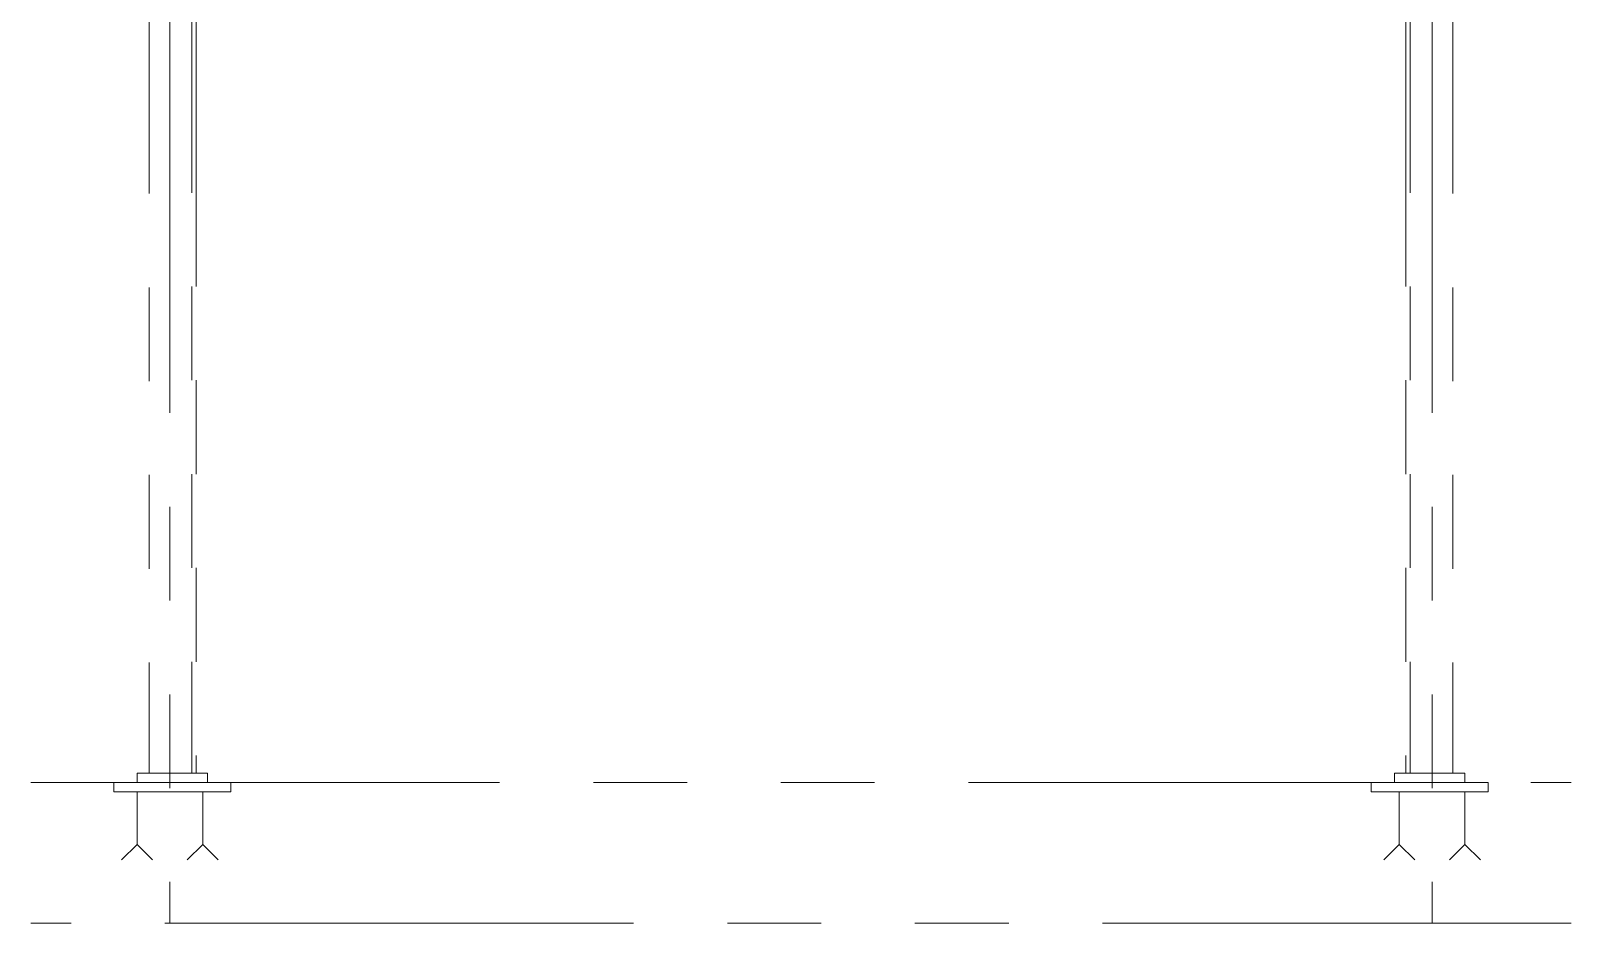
# Model space of a CAD drawing. Header units: inches. Extents: x 0 to 157513, y -28488 to 35640.
# Drawn here: x 79060 to 82346, y 18632 to 20534 of the extents above; entities that cross this region are included whole.
import ezdxf

# ---------------------------------------------------------------- set-up
doc = ezdxf.new("R2010")
doc.units = ezdxf.units.IN
doc.header["$LTSCALE"] = 400
doc.header["$MEASUREMENT"] = 0
doc.linetypes.add('PHANTOM', pattern=[2.5, 1.25, -0.25, 0.25, -0.25, 0.25, -0.25])
doc.layers.add('BF STR', color=8, linetype='PHANTOM', lineweight=5)

# ---------------------------------------------------------------- blocks, each defined once
blk = doc.blocks.new('convcs611bc3')
at = {"layer": 'BF STR'}
for p, q in [((-32312, 66527.8, 374.5), (-32312, 64483.8, -37)), ((-30965.8, 66527.8, 374.5), (-30965.8, 64483.8, -37)), ((-32334, 65761.7, -991.6), (-32334, 64643.8, -991.6)), ((-32288.7, 65762.6, -991.6), (-32288.7, 64643.8, -991.6)), ((-30989.1, 65762.6, -991.6), (-30989.1, 64643.8, -991.6)), ((-30943.8, 65761.7, -991.6), (-30943.8, 64643.8, -991.6)), ((-32284, 65662.6, -991.6), (-32284, 64643.8, -1734.2)), ((-30993.8, 65662.6, -991.6), (-30993.8, 64643.8, -1734.2)), ((-32272, 64643.8, -1745.8), (-32347, 64643.8, -1745.8)), ((-32347, 64643.8, -1745.8), (-32347, 64633.8, -1745.8)), ((-32272, 64633.8, -1745.8), (-32272, 64643.8, -1745.8)), ((-31005.8, 64633.8, -1745.8), (-31005.8, 64643.8, -1745.8)), ((-31005.8, 64643.8, -1745.8), (-30930.8, 64643.8, -1745.8)), ((-30930.8, 64643.8, -1745.8), (-30930.8, 64633.8, -1745.8)), ((-32460.4, 64633.8, 169.4), (-30817.4, 64633.8, 169.4)), ((-32247, 64633.8, 0), (-32372, 64633.8, 0)), ((-32372, 64633.8, 0), (-32372, 64623.8, 0)), ((-32372, 64623.8, 0), (-32247, 64623.8, 0)), ((-32347, 64633.8, -1745.8), (-32272, 64633.8, -1745.8)), ((-32347, 64623.8, 0), (-32347, 64567.7, 0)), ((-32277, 64623.8, 0), (-32277, 64567.7, 0)), ((-32247, 64623.8, 0), (-32247, 64633.8, 0)), ((-31030.8, 64623.8, 0), (-31030.8, 64633.8, 0)), ((-31030.8, 64633.8, 0), (-30905.8, 64633.8, 0)), ((-30905.8, 64623.8, 0), (-31030.8, 64623.8, 0)), ((-30930.8, 64633.8, -1745.8), (-31005.8, 64633.8, -1745.8)), ((-31000.8, 64623.8, 0), (-31000.8, 64567.7, 0)), ((-30930.8, 64623.8, 0), (-30930.8, 64567.7, 0)), ((-30905.8, 64633.8, 0), (-30905.8, 64623.8, 0)), ((-32347, 64567.7, 0), (-32363.5, 64551.2, 0)), ((-32347, 64567.7, 0), (-32330.5, 64551.2, 0)), ((-32277, 64567.7, 0), (-32293.5, 64551.2, 0)), ((-32277, 64567.7, 0), (-32260.5, 64551.2, 0)), ((-31000.8, 64567.7, 0), (-31017.3, 64551.2, 0)), ((-31000.8, 64567.7, 0), (-30984.3, 64551.2, 0)), ((-30930.8, 64567.7, 0), (-30947.3, 64551.2, 0)), ((-30930.8, 64567.7, 0), (-30914.3, 64551.2, 0)), ((-30817.4, 64483.8, -1580.4), (-32460.4, 64483.8, -1580.4))]:
    blk.add_line(p, q, dxfattribs=at)

msp = doc.modelspace()

# ---------------------------------------------------------------- block references
at = {"xscale": 2, "yscale": 2, "zscale": 2}
msp.add_blockref('convcs611bc3', (143980.7, -110336, 3160.7), dxfattribs=at)

doc.saveas('drawing.dxf')
